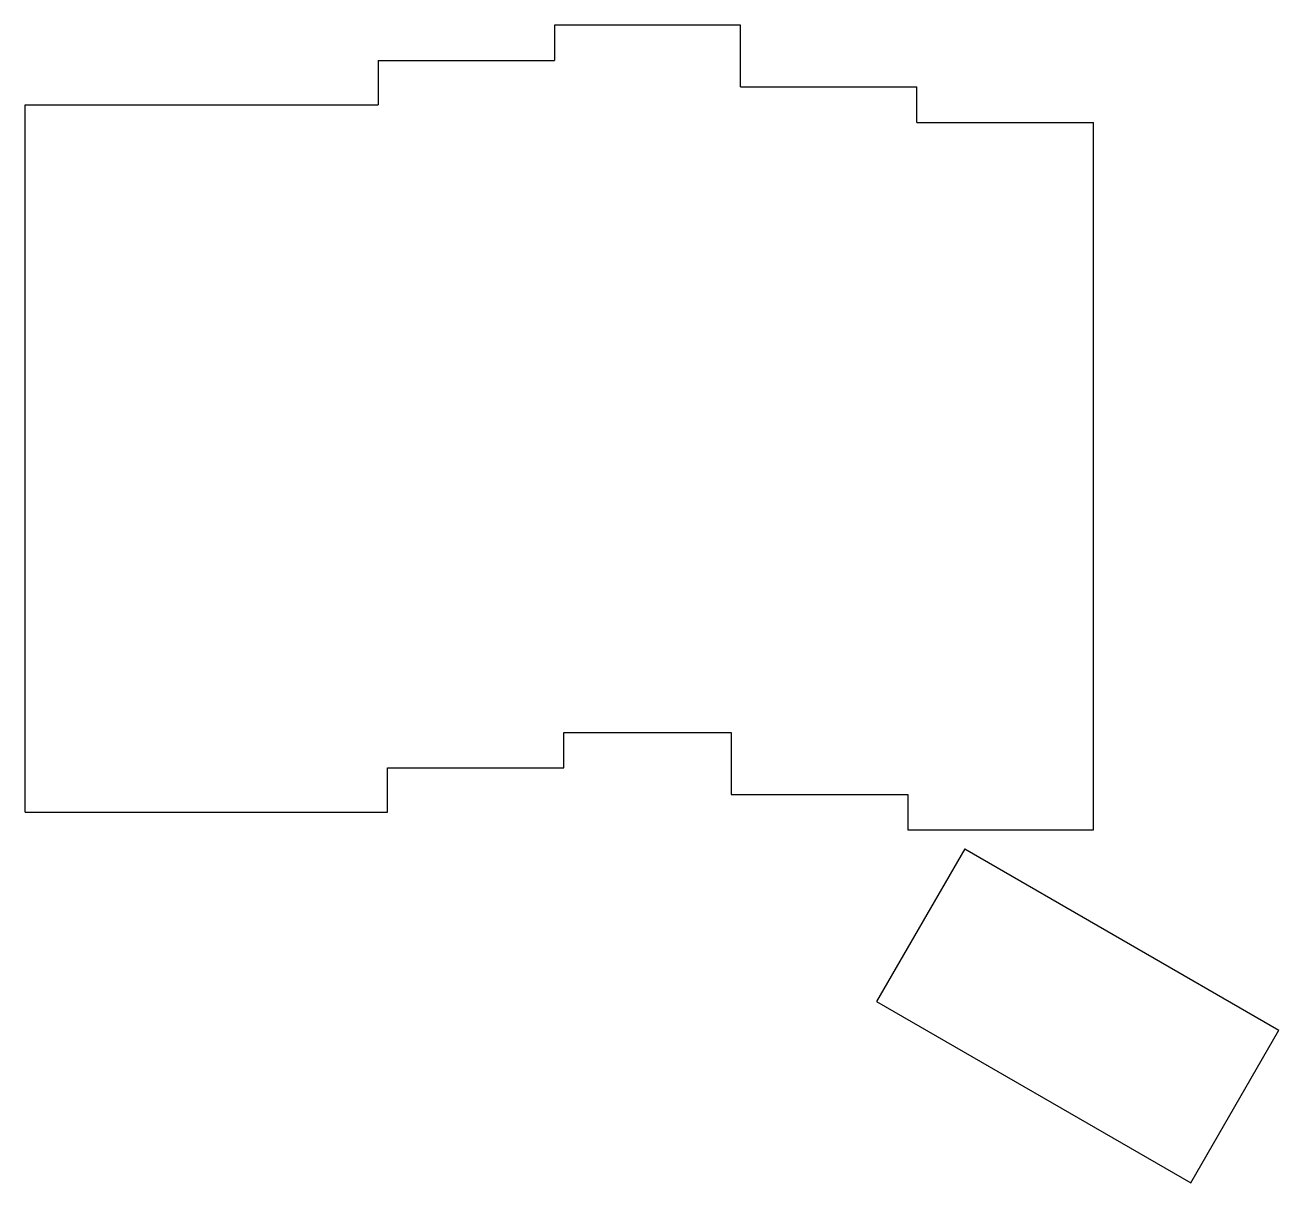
# Model space of a CAD drawing. Header units: millimetres. Extents: x -10 to 125, y -49 to 75.
import ezdxf

# ---------------------------------------------------------------- set-up
doc = ezdxf.new("R2010")
doc.units = ezdxf.units.MM

msp = doc.modelspace()

# ---------------------------------------------------------------- linework, layer by layer
for p, q in [((67, 75.22), (47, 75.22)), ((47, 75.22), (47, 71.41)), ((67, 68.56), (67, 75.22)), ((28, 71.41), (47, 71.41)), ((28, 71.41), (28, 66.65)), ((67, 68.56), (86, 68.56)), ((86, 64.75), (86, 68.56)), ((-10, -9.5), (-10, 66.65)), ((-10, 66.65), (28, 66.65)), ((86, 64.75), (105, 64.75)), ((105, -11.4), (105, 64.75)), ((48, -4.74), (48, -0.93)), ((48, -0.93), (66, -0.93)), ((66, -0.93), (66, -7.59)), ((29, -9.5), (29, -4.74)), ((29, -4.74), (48, -4.74)), ((66, -7.59), (85, -7.59)), ((85, -7.59), (85, -11.4)), ((-10, -9.5), (29, -9.5)), ((85, -11.4), (105, -11.4)), ((91.14, -13.44), (81.64, -29.9)), ((91.14, -13.44), (124.96, -32.97)), ((81.64, -29.9), (115.46, -49.42)), ((115.46, -49.42), (124.96, -32.97))]:
    msp.add_line(p, q)

doc.saveas('drawing.dxf')
